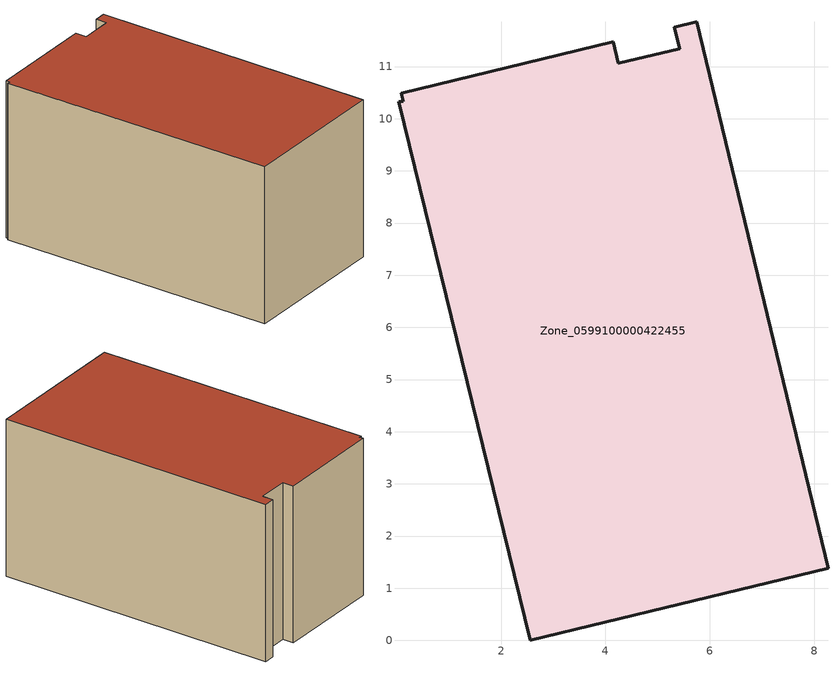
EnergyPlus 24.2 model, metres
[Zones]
Zone_0599100000422455
 floor ground (C_G): 0.13,10.33 0.09,10.49 4.15,11.48 4.25,11.06 5.42,11.34 5.32,11.76 5.75,11.86 8.27,1.38 2.56,0 0.03,10.33 z0
 wall outside (C_F): 5.42,11.34 4.25,11.06 4.15,11.48 0.09,10.49 0.13,10.33 0.03,10.33 2.56,0 8.27,1.38 5.75,11.86 5.32,11.76 5.42,11.34 z0:6.06
 roof outside (C_R): 0.13,10.33 0.03,10.33 2.56,0 8.27,1.38 5.75,11.86 5.32,11.76 5.42,11.34 4.25,11.06 4.15,11.48 0.09,10.49 z6.06
[BUILDING]
Pand.0599100000422455: North Axis=0; Terrain=City; Loads Convergence Tolerance Value=0.04; Temperature Convergence Tolerance Value=0.4; Solar Distribution=FullExterior; Maximum Number of Warmup Days=25; Minimum Number of Warmup Days=1
[Site:Location]
Rotterdam.The.Hague.AP_ZH_NLD Design_Conditions: Latitude=51.96; Longitude=4.45; Time Zone=1; Elevation=-4.5
[SITE:GROUNDTEMPERATURE:BUILDINGSURFACE]
18, 18, 18, 18, 18, 18, 18, 18, 18, 18, 18, 18
[MATERIAL] Thermal Absorptance=0.9; Solar Absorptance=0.7; Visible Absorptance=0.7
Name | Roughness | Thickness | Conductivity | Density | Specific Heat
G.TI.2006-2014 | MediumSmooth | 0.15 | 0.06 | 540 | 1210
F.TI.2006-2014 | Rough | 0.3 | 0.12 | 1920 | 840
R.TI.2006-2014 | MediumRough | 0.2 | 0.08 | 1500 | 1000
[CONSTRUCTION]
C_G: G.TI.2006-2014
C_F: F.TI.2006-2014
C_R: R.TI.2006-2014
[ZONE]
Zone_0599100000422455: Type=1; Multiplier=1; Ceiling Height=Autocalculate; Volume=Autocalculate; Floor Area=autocalculate; Part of Total Floor Area=Yes
[ZONEINFILTRATION:DESIGNFLOWRATE]
Infil_Zone_0599100000422455: Zone or ZoneList or Space or SpaceList=Zone_0599100000422455; Schedule=AlwaysOn; Design Flow Rate Calculation Method=Flow/Area; Flow Rate per Floor Area=0.0015; Constant Term Coefficient=1; Temperature Term Coefficient=0; Velocity Term Coefficient=0; Velocity Squared Term Coefficient=0
[HVACTEMPLATE:ZONE:IDEALLOADSAIRSYSTEM]
Zone_0599100000422455: Maximum Heating Supply Air Temperature=50; Minimum Cooling Supply Air Temperature=13; Maximum Heating Supply Air Humidity Ratio=0.0156; Minimum Cooling Supply Air Humidity Ratio=0.0077; Heating Limit=NoLimit; Cooling Limit=NoLimit; Dehumidification Control Type=ConstantSensibleHeatRatio; Cooling Sensible Heat Ratio=0.7; Dehumidification Setpoint=60; Humidification Control Type=None; Humidification Setpoint=30; Outdoor Air Method=None; Outdoor Air Flow Rate per Person=0.00944; Outdoor Air Flow Rate per Zone Floor Area=0; Outdoor Air Flow Rate per Zone=0; Demand Controlled Ventilation Type=None; Outdoor Air Economizer Type=NoEconomizer; Heat Recovery Type=None; Sensible Heat Recovery Effectiveness=0.7; Latent Heat Recovery Effectiveness=0.65
[ZONECONTROL:THERMOSTAT]
ThermostatControl_Zone_0599100000422455: Zone or ZoneList=Zone_0599100000422455; Control Type Schedule=DualSetpointControlType; Control 1=Thermostat_Zone_0599100000422455; Temperature Difference Between Cutout And Setpoint=0
[THERMOSTATSETPOINT:DUALSETPOINT]
Thermostat_Zone_0599100000422455: Heating Setpoint Temperature Schedule=HeatingSetpoint_Zone_0599100000422455; Cooling Setpoint Temperature Schedule=CoolingSetpoint_Zone_0599100000422455
[SCHEDULE:COMPACT]
HeatingSetpoint_Zone_0599100000422455: Through: 12/31, For: AllDays, Until: 24:00, 21
CoolingSetpoint_Zone_0599100000422455: Through: 12/31, For: AllDays, Until: 24:00, 24
DualSetpointControlType: Through: 12/31, For: AllDays, Until: 24:00, 4
AlwaysOn: Through: 12/31, For: AllDays, Until: 24:00, 1
